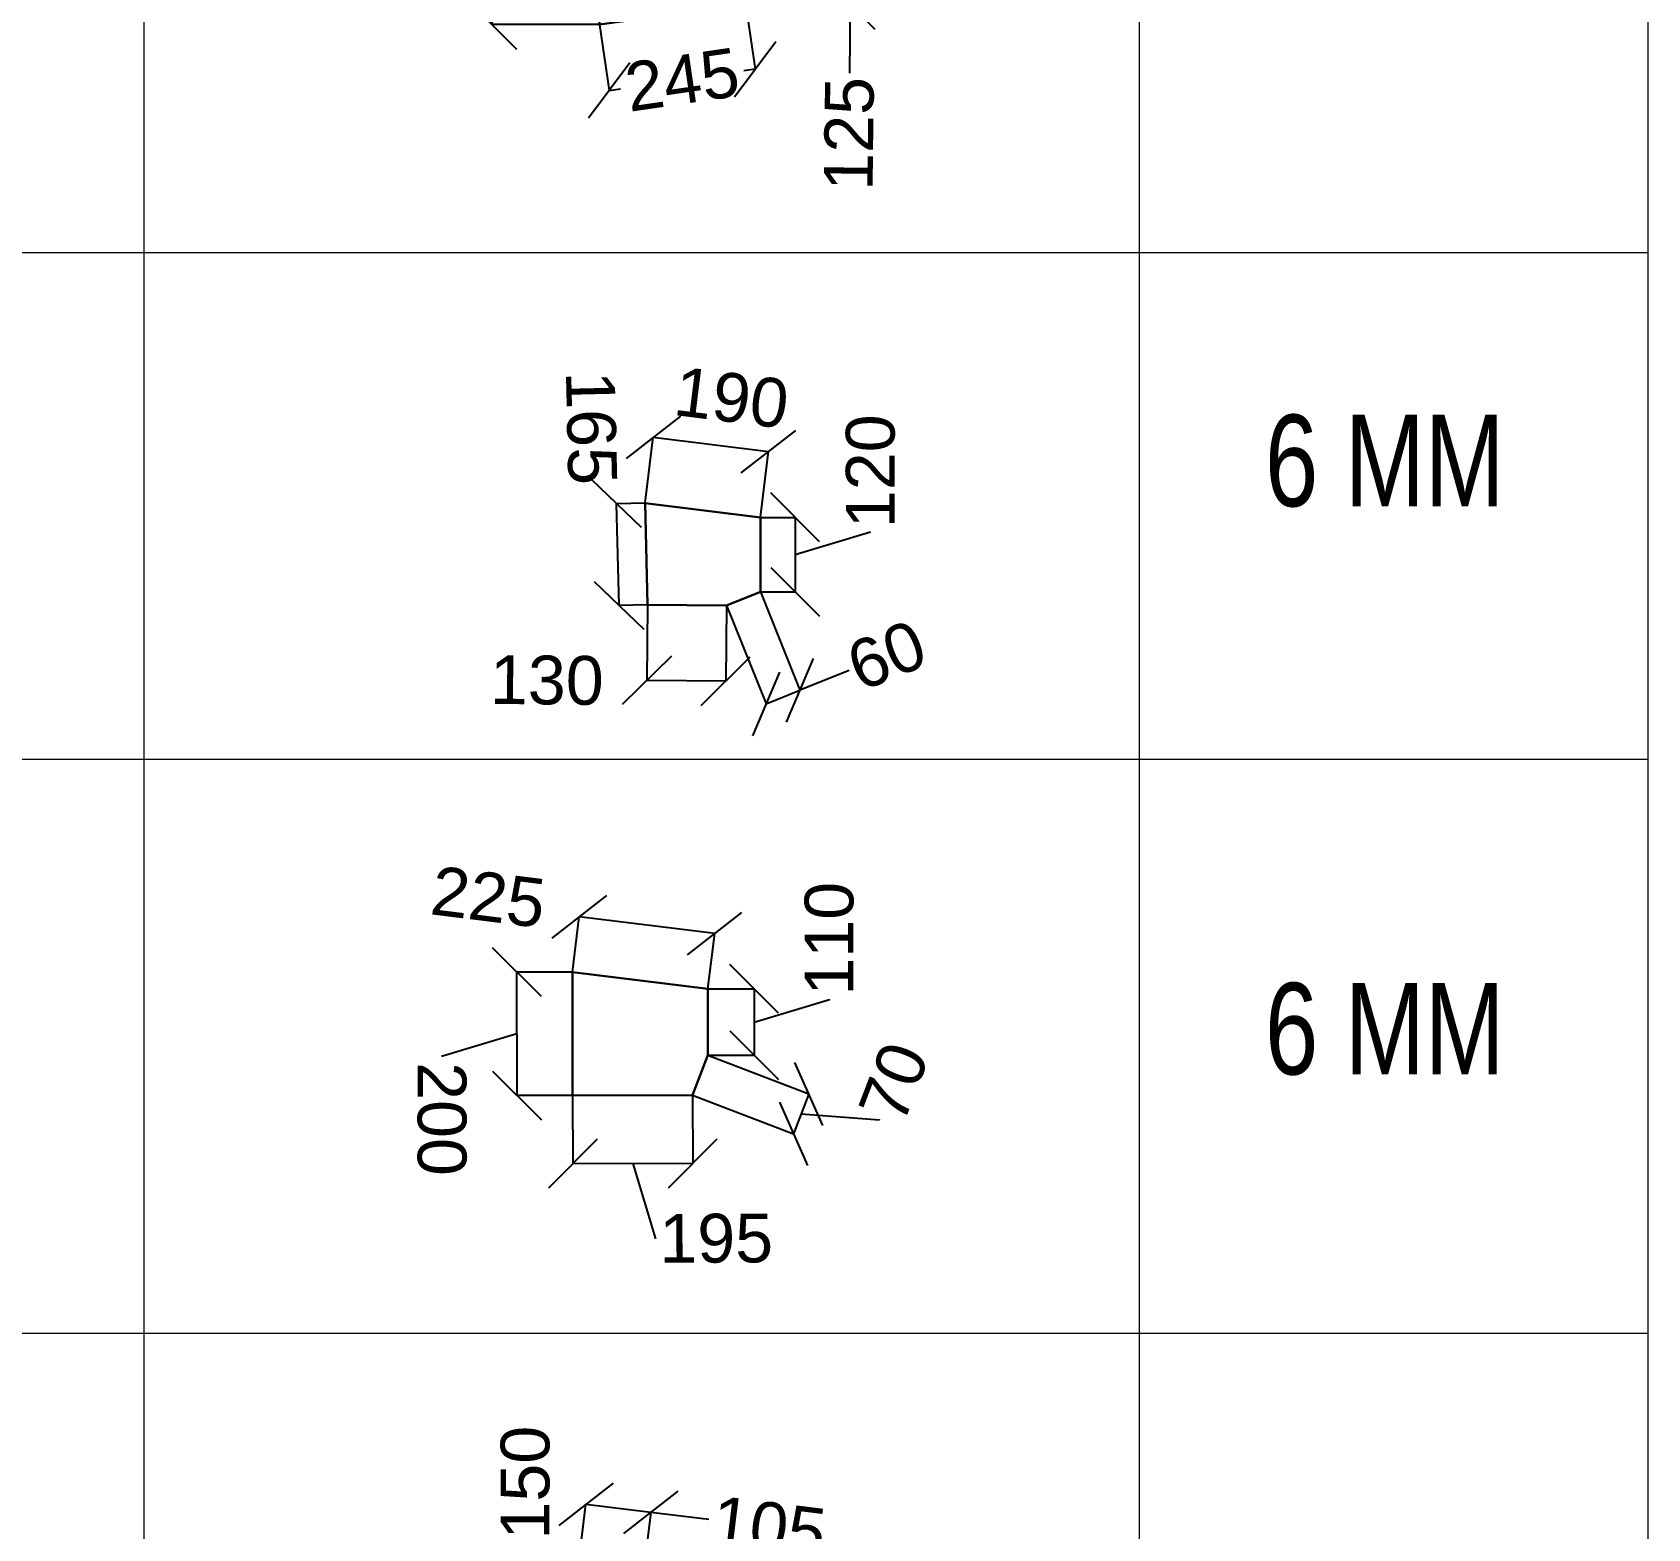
# Model space of a CAD drawing. Header units: inches. Extents: x 1789308 to 1948517, y 1504002 to 1708835.
# Drawn here: x 1877542 to 1884160, y 1661461 to 1667591 of the extents above; entities that cross this region are included whole.
import ezdxf

# ---------------------------------------------------------------- set-up
doc = ezdxf.new("R2010")
doc.units = ezdxf.units.IN
doc.header["$LTSCALE"] = 0.015
doc.header["$MEASUREMENT"] = 0
doc.header["$PDMODE"] = 34
doc.header["$PDSIZE"] = -0.1
doc.layers.add('DIM - GRID - STR', color=7, linetype='Continuous')
doc.layers.add('STR_Dimension_Pranav', color=30, linetype='Continuous')
doc.layers.add('SECTION -  LINE - STR', color=3, linetype='Continuous', lineweight=20)
doc.styles.add('ARIAL NARROW', font='ARIALN.TTF')
doc.styles.add('PRADEEP - STR', font='swissel.ttf')
doc.dimstyles.new('GRID DIM', dxfattribs={"dimtxt": 350, "dimasz": 250, "dimexe": 0.1, "dimexo": 0.1, "dimgap": 0.09, "dimtad": 0, "dimdec": 0, "dimzin": 0, "dimdsep": 46, "dimtxsty": 'PRADEEP - STR', "dimblk": 'OBLIQUE', "dimcen": 0.09, "dimclrd": 73, "dimclre": 73, "dimclrt": 256, "dimadec": 0, "dimazin": 0, "dimtfac": 1, "dimtdec": 0, "dimtofl": 0, "dimtmove": 1, "dimatfit": 3, "dimfxl": 1.25, "dimtolj": 1, "dimtzin": 0, "dimlwd": -1, "dimlwe": -1, "dimarcsym": 2})

# ---------------------------------------------------------------- blocks, each defined once
blk = doc.blocks.new('_Oblique')
at = {"color": 0, "linetype": 'ByBlock', "lineweight": -2}
blk.add_line((-0.5, -0.5), (0.5, 0.5), dxfattribs=at)
blk = doc.blocks.new('*D476')
at = {"layer": 'Defpoints', "color": 0, "transparency": 16777216}
for p in [(2364559.9, 1167912.5), (2364303.8, 1167820.7), (2364544.8, 1167790.8)]:
    blk.add_point(p, dxfattribs=at)
at = {"layer": 'DIM - GRID - STR', "color": 73, "linetype": 'ByBlock', "transparency": 16777216}
for p, q in [((2364303.8, 1167820.8), (2364318.9, 1167942.5)), ((2364318.9, 1167942.4), (2364559.9, 1167912.5)), ((2364544.8, 1167790.9), (2364559.9, 1167912.6)), ((2364646.5, 1167901.8), (2364559.9, 1167912.5))]:
    blk.add_line(p, q, dxfattribs=at)
at = {"layer": 'DIM - GRID - STR', "color": 73, "transparency": 16777216, "xscale": 80, "yscale": 80, "zscale": 80}
for p, rotation in [((2364318.9, 1167942.4), 172.9424641323399), ((2364559.9, 1167912.5), 352.9424641323399)]:
    blk.add_blockref('_Oblique', p, dxfattribs=dict(at, rotation=rotation))
at = {"layer": 'DIM - GRID - STR', "transparency": 16777216, "insert": (2364748, 1167889.3), "char_height": 80, "attachment_point": 5, "rotation": 352.9425, "style": 'PRADEEP - STR'}
blk.add_mtext('\\A1;245', dxfattribs=at)
blk = doc.blocks.new('*D477')
at = {"layer": 'Defpoints', "color": 0, "transparency": 16777216}
for p in [(2364543.3, 1167665.6), (2364303.8, 1167630.6), (2364559.1, 1167557.8)]:
    blk.add_point(p, dxfattribs=at)
at = {"layer": 'DIM - GRID - STR', "color": 73, "linetype": 'ByBlock', "transparency": 16777216}
for p, q in [((2364543.4, 1167665.5), (2364559.1, 1167557.7)), ((2364303.8, 1167630.5), (2364319.6, 1167522.6)), ((2364559.1, 1167557.8), (2364540.5, 1167555)), ((2364319.6, 1167522.7), (2364338.2, 1167525.4))]:
    blk.add_line(p, q, dxfattribs=at)
at = {"layer": 'DIM - GRID - STR', "color": 73, "transparency": 16777216, "xscale": 80, "yscale": 80, "zscale": 80}
for p, rotation in [((2364559.1, 1167557.8), 8.327973137811313), ((2364319.6, 1167522.7), 188.3279731378113)]:
    blk.add_blockref('_Oblique', p, dxfattribs=dict(at, rotation=rotation))
at = {"layer": 'DIM - GRID - STR', "transparency": 16777216, "insert": (2364439.4, 1167540.2), "char_height": 80, "attachment_point": 5, "rotation": 8.328, "style": 'PRADEEP - STR'}
blk.add_mtext('\\A1;245', dxfattribs=at)
blk = doc.blocks.new('*D490')
at = {"layer": 'Defpoints', "color": 0, "transparency": 16777216}
for p in [(241, 160.3), (239.5, 35.1), (411.7, 33.1)]:
    blk.add_point(p, dxfattribs=at)
at = {"layer": 'DIM - GRID - STR', "color": 73, "linetype": 'ByBlock', "transparency": 16777216}
for p, q in [((241.1, 160.3), (413.3, 158.3)), ((413.2, 158.3), (411.7, 33.1)), ((239.6, 35.1), (411.8, 33.1)), ((410.4, -79.6), (411.7, 33.1))]:
    blk.add_line(p, q, dxfattribs=at)
at = {"layer": 'DIM - GRID - STR', "color": 73, "transparency": 16777216, "xscale": 80, "yscale": 80, "zscale": 80}
for p, rotation in [((413.2, 158.3), 89.33776980111875), ((411.7, 33.1), 269.3377698011188)]:
    blk.add_blockref('_Oblique', p, dxfattribs=dict(at, rotation=rotation))
at = {"layer": 'DIM - GRID - STR', "transparency": 16777216, "insert": (409.3, -178.9), "char_height": 80, "attachment_point": 5, "rotation": 89.3378, "style": 'PRADEEP - STR'}
blk.add_mtext('\\A1;125', dxfattribs=at)
blk = doc.blocks.new('*D491')
at = {"layer": 'Defpoints', "color": 0, "transparency": 16777216}
for p in [(-176, 190.1), (0, 190.1), (0, 0)]:
    blk.add_point(p, dxfattribs=at)
at = {"layer": 'DIM - GRID - STR', "color": 73, "linetype": 'ByBlock', "transparency": 16777216}
for p, q in [((-0.1, 190.1), (-176.1, 190.1)), ((-176, 0), (-176, 190.1)), ((-0.1, 0), (-176.1, 0))]:
    blk.add_line(p, q, dxfattribs=at)
at = {"layer": 'DIM - GRID - STR', "color": 73, "transparency": 16777216, "xscale": 80, "yscale": 80, "zscale": 80}
for p, rotation in [((-176, 190.1), 90), ((-176, 0), 270)]:
    blk.add_blockref('_Oblique', p, dxfattribs=dict(at, rotation=rotation))
at = {"layer": 'DIM - GRID - STR', "transparency": 16777216, "insert": (-205.6, 354.9), "char_height": 80, "attachment_point": 5, "rotation": 90, "style": 'PRADEEP - STR'}
blk.add_mtext('\\A1;190', dxfattribs=at)
blk = doc.blocks.new('*D494')
at = {"layer": 'Defpoints', "color": 0, "transparency": 16777216}
for p in [(9.4, 274.2), (-3.9, 166.6), (184.9, 143.2)]:
    blk.add_point(p, dxfattribs=at)
at = {"layer": 'DIM - GRID - STR', "color": 73, "linetype": 'ByBlock', "transparency": 16777216}
for p, q in [((-3.9, 166.7), (9.4, 274.3)), ((198.2, 250.8), (9.4, 274.2)), ((184.9, 143.3), (198.2, 250.9))]:
    blk.add_line(p, q, dxfattribs=at)
at = {"layer": 'DIM - GRID - STR', "color": 73, "transparency": 16777216, "xscale": 80, "yscale": 80, "zscale": 80}
for p, rotation in [((9.4, 274.2), 172.9424641323385), ((198.2, 250.8), 352.9424641323385)]:
    blk.add_blockref('_Oblique', p, dxfattribs=dict(at, rotation=rotation))
at = {"layer": 'DIM - GRID - STR', "transparency": 16777216, "insert": (137.7, 338.9), "char_height": 80, "attachment_point": 5, "rotation": 352.9425, "style": 'PRADEEP - STR'}
blk.add_mtext('\\A1;190', dxfattribs=at)
blk = doc.blocks.new('*D493')
at = {"layer": 'Defpoints', "color": 0, "transparency": 16777216}
for p in [(184.9, 143.2), (184.9, 21.2), (242.1, 21.2)]:
    blk.add_point(p, dxfattribs=at)
at = {"layer": 'DIM - GRID - STR', "color": 73, "linetype": 'ByBlock', "transparency": 16777216}
for p, q in [((185, 143.2), (242.2, 143.2)), ((242.1, 143.2), (242.1, 21.2)), ((242.1, 82.2), (365.6, 119.3)), ((365.6, 119.3), (365.6, 119.4)), ((185, 21.2), (242.2, 21.2))]:
    blk.add_line(p, q, dxfattribs=at)
at = {"layer": 'DIM - GRID - STR', "color": 73, "transparency": 16777216, "xscale": 80, "yscale": 80, "zscale": 80}
for p, rotation in [((242.1, 143.2), 90), ((242.1, 21.2), 270)]:
    blk.add_blockref('_Oblique', p, dxfattribs=dict(at, rotation=rotation))
at = {"layer": 'DIM - GRID - STR', "transparency": 16777216, "insert": (365.6, 218.7), "char_height": 80, "attachment_point": 5, "rotation": 90, "style": 'PRADEEP - STR'}
blk.add_mtext('\\A1;120', dxfattribs=at)
blk = doc.blocks.new('*D495')
at = {"layer": 'Defpoints', "color": 0, "transparency": 16777216}
for p in [(-50.6, 165.5), (-3.9, 166.6), (0, 0)]:
    blk.add_point(p, dxfattribs=at)
at = {"layer": 'DIM - GRID - STR', "color": 73, "linetype": 'ByBlock', "transparency": 16777216}
for p, q in [((-4, 166.6), (-50.7, 165.5)), ((-46.7, -1.1), (-50.6, 165.5)), ((-0.1, 0), (-46.8, -1.1))]:
    blk.add_line(p, q, dxfattribs=at)
at = {"layer": 'DIM - GRID - STR', "color": 73, "transparency": 16777216, "xscale": 80, "yscale": 80, "zscale": 80}
for p, rotation in [((-50.6, 165.5), 91.33668504229858), ((-46.7, -1.1), 271.3366850422986)]:
    blk.add_blockref('_Oblique', p, dxfattribs=dict(at, rotation=rotation))
at = {"layer": 'DIM - GRID - STR', "transparency": 16777216, "insert": (-92.2, 289.6), "char_height": 80, "attachment_point": 5, "rotation": 271.3367, "style": 'PRADEEP - STR'}
blk.add_mtext('\\A1;165', dxfattribs=at)
blk = doc.blocks.new('*D492')
at = {"layer": 'Defpoints', "color": 0, "transparency": 16777216}
for p in [(0, 0), (129.3, -1.2), (-1.1, -124)]:
    blk.add_point(p, dxfattribs=at)
at = {"layer": 'DIM - GRID - STR', "color": 73, "linetype": 'ByBlock', "transparency": 16777216}
for p, q in [((0, -0.1), (-1.1, -124.1)), ((129.3, -1.3), (128.1, -125.3)), ((128.1, -125.2), (-1.1, -124))]:
    blk.add_line(p, q, dxfattribs=at)
at = {"layer": 'DIM - GRID - STR', "color": 73, "transparency": 16777216, "xscale": 80, "yscale": 80, "zscale": 80}
for p, rotation in [((-1.1, -124), 179.4703543828322), ((128.1, -125.2), 359.4703543828322)]:
    blk.add_blockref('_Oblique', p, dxfattribs=dict(at, rotation=rotation))
at = {"layer": 'DIM - GRID - STR', "transparency": 16777216, "insert": (-165, -123.9), "char_height": 80, "attachment_point": 5, "rotation": 359.4704, "style": 'PRADEEP - STR'}
blk.add_mtext('\\A1;130', dxfattribs=at)
blk = doc.blocks.new('*D488')
at = {"layer": 'Defpoints', "color": 0, "transparency": 16777216}
for p in [(2359543.8, 1155611.2), (2359488.2, 1155588.8), (2359608.8, 1155449.9)]:
    blk.add_point(p, dxfattribs=at)
at = {"layer": 'DIM - GRID - STR', "color": 73, "linetype": 'ByBlock', "transparency": 16777216}
for p, q in [((2359543.8, 1155611.1), (2359608.8, 1155449.8)), ((2359488.2, 1155588.7), (2359553.2, 1155427.4)), ((2359689.2, 1155482.3), (2359608.8, 1155449.9)), ((2359553.2, 1155427.5), (2359608.8, 1155449.9))]:
    blk.add_line(p, q, dxfattribs=at)
at = {"layer": 'DIM - GRID - STR', "color": 73, "transparency": 16777216, "xscale": 80, "yscale": 80, "zscale": 80}
for p, rotation in [((2359608.8, 1155449.9), 21.93528582672188), ((2359553.2, 1155427.5), 201.9352858267219)]:
    blk.add_blockref('_Oblique', p, dxfattribs=dict(at, rotation=rotation))
at = {"layer": 'DIM - GRID - STR', "transparency": 16777216, "insert": (2359750.7, 1155507), "char_height": 80, "attachment_point": 5, "rotation": 21.9353, "style": 'PRADEEP - STR'}
blk.add_mtext('\\A1;60', dxfattribs=at)
blk = doc.blocks.new('*D496')
at = {"layer": 'Defpoints', "color": 0, "transparency": 16777216}
for p in [(2361262.9, 1156484.7), (2361251.7, 1156394.2, 0), (2361473.7, 1156366.7, 0)]:
    blk.add_point(p, dxfattribs=at)
at = {"layer": 'DIM - GRID - STR', "color": 73, "linetype": 'ByBlock', "transparency": 16777216}
for p, q in [((2361251.7, 1156394.3), (2361262.9, 1156484.8)), ((2361484.9, 1156457.2), (2361262.9, 1156484.7)), ((2361473.7, 1156366.8), (2361484.9, 1156457.3))]:
    blk.add_line(p, q, dxfattribs=at)
at = {"layer": 'DIM - GRID - STR', "color": 73, "transparency": 16777216, "xscale": 80, "yscale": 80, "zscale": 80}
for p, rotation in [((2361262.9, 1156484.7), 172.9424641323702), ((2361484.9, 1156457.2), 352.9424641323703)]:
    blk.add_blockref('_Oblique', p, dxfattribs=dict(at, rotation=rotation))
at = {"layer": 'DIM - GRID - STR', "transparency": 16777216, "insert": (2361113.9, 1156516.9), "char_height": 80, "attachment_point": 5, "rotation": 352.9425, "style": 'PRADEEP - STR'}
blk.add_mtext('\\A1;225', dxfattribs=at)
blk = doc.blocks.new('*D497')
at = {"layer": 'Defpoints', "color": 0, "transparency": 16777216}
for p in [(2361473.7, 1156366.7, 0), (2361473.7, 1156258.1, 0), (2361549.5, 1156258.1)]:
    blk.add_point(p, dxfattribs=at)
at = {"layer": 'DIM - GRID - STR', "color": 73, "linetype": 'ByBlock', "transparency": 16777216}
for p, q in [((2361473.8, 1156366.7), (2361549.6, 1156366.7)), ((2361549.5, 1156366.7), (2361549.5, 1156258.1)), ((2361549.5, 1156312.4), (2361672.9, 1156349.4)), ((2361672.9, 1156349.4), (2361672.9, 1156349.6)), ((2361473.8, 1156258.1), (2361549.6, 1156258.1))]:
    blk.add_line(p, q, dxfattribs=at)
at = {"layer": 'DIM - GRID - STR', "color": 73, "transparency": 16777216, "xscale": 80, "yscale": 80, "zscale": 80}
for p, rotation in [((2361549.5, 1156366.7), 90), ((2361549.5, 1156258.1), 270)]:
    blk.add_blockref('_Oblique', p, dxfattribs=dict(at, rotation=rotation))
at = {"layer": 'DIM - GRID - STR', "transparency": 16777216, "insert": (2361672.9, 1156448.8), "char_height": 80, "attachment_point": 5, "rotation": 90, "style": 'PRADEEP - STR'}
blk.add_mtext('\\A1;110', dxfattribs=at)
blk = doc.blocks.new('*D498')
at = {"layer": 'Defpoints', "color": 0, "transparency": 16777216}
for p in [(2361160.8, 1156394.1), (2361251.7, 1156394.2, 0), (2361251.9, 1156192.2, 0)]:
    blk.add_point(p, dxfattribs=at)
at = {"layer": 'DIM - GRID - STR', "color": 73, "linetype": 'ByBlock', "transparency": 16777216}
for p, q in [((2361251.6, 1156394.2), (2361160.7, 1156394.1)), ((2361161, 1156192.1), (2361160.8, 1156394.1)), ((2361160.9, 1156293.1), (2361037.4, 1156255.9)), ((2361037.4, 1156255.9), (2361037.4, 1156255.7)), ((2361251.8, 1156192.2), (2361160.9, 1156192.1))]:
    blk.add_line(p, q, dxfattribs=at)
at = {"layer": 'DIM - GRID - STR', "color": 73, "transparency": 16777216, "xscale": 80, "yscale": 80, "zscale": 80}
for p, rotation in [((2361160.8, 1156394.1), 90.05375606639801), ((2361161, 1156192.1), 270.053756066398)]:
    blk.add_blockref('_Oblique', p, dxfattribs=dict(at, rotation=rotation))
at = {"layer": 'DIM - GRID - STR', "transparency": 16777216, "insert": (2361037.5, 1156153.5), "char_height": 80, "attachment_point": 5, "rotation": 270.0538, "style": 'PRADEEP - STR'}
blk.add_mtext('\\A1;200', dxfattribs=at)
blk = doc.blocks.new('*D499')
at = {"layer": 'Defpoints', "color": 0, "transparency": 16777216}
for p in [(2361251.9, 1156192.2, 0), (2361448.6, 1156192.8, 0), (2361448.9, 1156081)]:
    blk.add_point(p, dxfattribs=at)
at = {"layer": 'DIM - GRID - STR', "color": 73, "linetype": 'ByBlock', "transparency": 16777216}
for p, q in [((2361251.9, 1156192.1), (2361252.2, 1156080.3)), ((2361448.6, 1156192.7), (2361448.9, 1156080.9)), ((2361252.2, 1156080.4), (2361448.9, 1156081)), ((2361350.6, 1156080.7), (2361388, 1155957.4)), ((2361388, 1155957.4), (2361388.1, 1155957.4))]:
    blk.add_line(p, q, dxfattribs=at)
at = {"layer": 'DIM - GRID - STR', "color": 73, "transparency": 16777216, "xscale": 80, "yscale": 80, "zscale": 80}
for p, rotation in [((2361252.2, 1156080.4), 180.1742021350171), ((2361448.9, 1156081), 0.1742021350171687)]:
    blk.add_blockref('_Oblique', p, dxfattribs=dict(at, rotation=rotation))
at = {"layer": 'DIM - GRID - STR', "transparency": 16777216, "insert": (2361487.4, 1155957.7), "char_height": 80, "attachment_point": 5, "rotation": 0.1742, "style": 'PRADEEP - STR'}
blk.add_mtext('\\A1;195', dxfattribs=at)
blk = doc.blocks.new('*D500')
at = {"layer": 'Defpoints', "color": 0, "transparency": 16777216}
for p in [(2361473.7, 1156258.1, 0), (2361448.6, 1156192.8, 0), (2361614.1, 1156129.2)]:
    blk.add_point(p, dxfattribs=at)
at = {"layer": 'DIM - GRID - STR', "color": 73, "linetype": 'ByBlock', "transparency": 16777216}
for p, q in [((2361473.8, 1156258.1), (2361639.3, 1156194.5)), ((2361448.7, 1156192.8), (2361614.2, 1156129.2)), ((2361639.2, 1156194.5), (2361614.1, 1156129.2)), ((2361626.6, 1156161.9), (2361755.1, 1156152.2)), ((2361755.1, 1156152.2), (2361755.2, 1156152.4))]:
    blk.add_line(p, q, dxfattribs=at)
at = {"layer": 'DIM - GRID - STR', "color": 73, "transparency": 16777216, "xscale": 80, "yscale": 80, "zscale": 80}
for p, rotation in [((2361639.2, 1156194.5), 68.99269580216584), ((2361614.1, 1156129.2), 248.9926958021659)]:
    blk.add_blockref('_Oblique', p, dxfattribs=dict(at, rotation=rotation))
at = {"layer": 'DIM - GRID - STR', "transparency": 16777216, "insert": (2361778.8, 1156213.9), "char_height": 80, "attachment_point": 5, "rotation": 68.9927, "style": 'PRADEEP - STR'}
blk.add_mtext('\\A1;70', dxfattribs=at)
blk = doc.blocks.new('*D502')
at = {"layer": 'Defpoints', "color": 0, "transparency": 16777216}
for p in [(2368271.6, 1159804.9, 0), (2368359.9, 1159804.9), (2368271.1, 1159671.1, 0)]:
    blk.add_point(p, dxfattribs=at)
at = {"layer": 'DIM - GRID - STR', "color": 73, "linetype": 'ByBlock', "transparency": 16777216}
for p, q in [((2368271.7, 1159804.9), (2368360, 1159804.9)), ((2368359.9, 1159671.1), (2368359.9, 1159804.9)), ((2368271.2, 1159671.1), (2368360, 1159671.1)), ((2368359.9, 1159578.7), (2368359.9, 1159671.1))]:
    blk.add_line(p, q, dxfattribs=at)
at = {"layer": 'DIM - GRID - STR', "color": 73, "transparency": 16777216, "xscale": 80, "yscale": 80, "zscale": 80}
for p, rotation in [((2368359.9, 1159804.9), 90), ((2368359.9, 1159671.1), 270)]:
    blk.add_blockref('_Oblique', p, dxfattribs=dict(at, rotation=rotation))
at = {"layer": 'DIM - GRID - STR', "transparency": 16777216, "insert": (2368359.9, 1159479.5), "char_height": 80, "attachment_point": 5, "rotation": 90, "style": 'PRADEEP - STR'}
blk.add_mtext('\\A1;135', dxfattribs=at)
blk = doc.blocks.new('*D503')
at = {"layer": 'Defpoints', "color": 0, "transparency": 16777216}
for p in [(2368165, 1159818.1, 0), (2368081.1, 1159671.1), (2368165, 1159671.1, 0)]:
    blk.add_point(p, dxfattribs=at)
at = {"layer": 'DIM - GRID - STR', "color": 73, "linetype": 'ByBlock', "transparency": 16777216}
for p, q in [((2368164.9, 1159818.1), (2368081, 1159818.1)), ((2368081.1, 1159818.1), (2368081.1, 1159671.1)), ((2368164.9, 1159671.1), (2368081, 1159671.1))]:
    blk.add_line(p, q, dxfattribs=at)
at = {"layer": 'DIM - GRID - STR', "color": 73, "transparency": 16777216, "xscale": 80, "yscale": 80, "zscale": 80}
for p, rotation in [((2368081.1, 1159818.1), 90), ((2368081.1, 1159671.1), 270)]:
    blk.add_blockref('_Oblique', p, dxfattribs=dict(at, rotation=rotation))
at = {"layer": 'DIM - GRID - STR', "transparency": 16777216, "insert": (2368079.6, 1159965.2), "char_height": 80, "attachment_point": 5, "rotation": 90, "style": 'PRADEEP - STR'}
blk.add_mtext('\\A1;150', dxfattribs=at)
blk = doc.blocks.new('*D504')
at = {"layer": 'Defpoints', "color": 0, "transparency": 16777216}
for p in [(2368178.8, 1159929.7), (2368165, 1159818.1, 0), (2368271.6, 1159804.9, 0)]:
    blk.add_point(p, dxfattribs=at)
at = {"layer": 'DIM - GRID - STR', "color": 73, "linetype": 'ByBlock', "transparency": 16777216}
for p, q in [((2368165, 1159818.2), (2368178.8, 1159929.8)), ((2368285.4, 1159916.5), (2368178.8, 1159929.7)), ((2368271.6, 1159805), (2368285.5, 1159916.6)), ((2368380.4, 1159904.8), (2368285.4, 1159916.5))]:
    blk.add_line(p, q, dxfattribs=at)
at = {"layer": 'DIM - GRID - STR', "color": 73, "transparency": 16777216, "xscale": 80, "yscale": 80, "zscale": 80}
for p, rotation in [((2368178.8, 1159929.7), 172.9424641322914), ((2368285.4, 1159916.5), 352.9424641322914)]:
    blk.add_blockref('_Oblique', p, dxfattribs=dict(at, rotation=rotation))
at = {"layer": 'DIM - GRID - STR', "transparency": 16777216, "insert": (2368478.9, 1159892.6), "char_height": 80, "attachment_point": 5, "rotation": 352.9425, "style": 'PRADEEP - STR'}
blk.add_mtext('\\A1;105', dxfattribs=at)
blk = doc.blocks.new('*D505')
at = {"layer": 'Defpoints', "color": 0, "transparency": 16777216}
for p in [(2368165, 1159671.1, 0), (2368271.1, 1159671.1, 0), (2368165, 1159558)]:
    blk.add_point(p, dxfattribs=at)
at = {"layer": 'DIM - GRID - STR', "color": 73, "linetype": 'ByBlock', "transparency": 16777216}
for p, q in [((2368165, 1159671), (2368165, 1159557.9)), ((2368271.1, 1159671), (2368271.1, 1159557.9)), ((2368271.1, 1159558), (2368165, 1159558))]:
    blk.add_line(p, q, dxfattribs=at)
at = {"layer": 'DIM - GRID - STR', "color": 73, "transparency": 16777216, "xscale": 80, "yscale": 80, "zscale": 80, "rotation": 180}
blk.add_blockref('_Oblique', (2368165, 1159558), dxfattribs=at)
at = {"layer": 'DIM - GRID - STR', "color": 73, "transparency": 16777216, "xscale": 80, "yscale": 80, "zscale": 80}
blk.add_blockref('_Oblique', (2368271.1, 1159558), dxfattribs=at)
at = {"layer": 'DIM - GRID - STR', "transparency": 16777216, "insert": (2367993.1, 1159543.3), "char_height": 80, "attachment_point": 5, "style": 'PRADEEP - STR'}
blk.add_mtext('\\A1;105', dxfattribs=at)
blk = doc.blocks.new('A$C05777CA7')
at = {"color": 3, "lineweight": 30}
blk.add_lwpolyline([(0, 0), (0, 190.1), (78.8, 180.1), (241, 160.3), (239.5, 35.1), (36, 5.3), (0, 0)], dxfattribs=at)
at = {"layer": 'DIM - GRID - STR'}
for base, p1, p2, angle, picture, middle in [((-176, 190.1), (0, 0), (0, 190.1), 90, '*D491', (-205.6, 354.9)), ((411.7, 33.1), (241, 160.3), (239.5, 35.1), 269.3378, '*D490', (433.4, -179.2))]:
    dim = blk.add_linear_dim(base=base, p1=p1, p2=p2, angle=angle, dimstyle='GRID DIM', override={"dimtxt": 80, "dimasz": 80, "dimfxl": 0}, dxfattribs=at)
    dim.commit()
    dim.dimension.update_dxf_attribs({"geometry": picture, "text_midpoint": middle, "dimtype": 129})
dim = blk.add_linear_dim(base=(256.1, 282), p1=(0, 190.1), p2=(241, 160.3), angle=352.9425, text='245', dimstyle='GRID DIM', override={"dimtxt": 80, "dimasz": 80, "dimfxl": 0}, dxfattribs=at)
dim.commit()
dim.dimension.update_dxf_attribs({"geometry": '*D476', "text_midpoint": (445.1, 266.2), "dimtype": 129, "insert": (-2364303.8, -1167630.6)})
dim = blk.add_aligned_dim(p1=(0, 0), p2=(239.5, 35.1), distance=-109, text='245', dimstyle='GRID DIM', override={"dimtxt": 80, "dimasz": 80, "dimfxl": 0}, dxfattribs=at)
dim.commit()
dim.dimension.update_dxf_attribs({"geometry": '*D477', "text_midpoint": (135.6, -90.4), "insert": (-2364303.8, -1167630.6)})
blk = doc.blocks.new('A$C364C1F9E')
at = {"color": 3, "lineweight": 30}
blk.add_lwpolyline([(184.9, 143.2), (-3.9, 166.6), (0, 0), (129.3, -1.2), (184.9, 21.2)], close=True, dxfattribs=at)
at = {"layer": 'DIM - GRID - STR'}
dim = blk.add_aligned_dim(p1=(184.9, 143.2), p2=(-3.9, 166.6), distance=-108.4, dimstyle='GRID DIM', override={"dimtxt": 80, "dimasz": 80, "dimfxl": 0}, dxfattribs=at)
dim.commit()
dim.dimension.update_dxf_attribs({"geometry": '*D494', "text_midpoint": (137.7, 338.9)})
for base, p1, p2, angle, text, picture, middle in [((-50.6, 165.5), (0, 0), (-3.9, 166.6), 91.3367, '165', '*D495', (-92.2, 289.6)), ((-1.1, -124), (129.3, -1.2), (0, 0), 179.4704, '130', '*D492', (-165, -123.9))]:
    dim = blk.add_linear_dim(base=base, p1=p1, p2=p2, angle=angle, text=text, dimstyle='GRID DIM', override={"dimtxt": 80, "dimasz": 80, "dimfxl": 0}, dxfattribs=at)
    dim.commit()
    dim.dimension.update_dxf_attribs({"geometry": picture, "text_midpoint": middle, "dimtype": 129})
dim = blk.add_aligned_dim(p1=(184.9, 143.2), p2=(184.9, 21.2), distance=57.2, text='120', dimstyle='GRID DIM', override={"dimtxt": 80, "dimasz": 80, "dimfxl": 0}, dxfattribs=at)
dim.commit()
dim.dimension.update_dxf_attribs({"geometry": '*D493', "text_midpoint": (365.6, 119.5)})
dim = blk.add_linear_dim(base=(249.8, -140.1), p1=(129.3, -1.2), p2=(184.9, 21.2), angle=21.9353, dimstyle='GRID DIM', override={"dimtxt": 80, "dimasz": 80, "dimfxl": 0}, dxfattribs=at)
dim.commit()
dim.dimension.update_dxf_attribs({"geometry": '*D488', "text_midpoint": (393.8, -88.2), "dimtype": 129, "insert": (-2359358.9, -1155590)})
blk = doc.blocks.new('A$C38D45A2B')
at = {"color": 3, "lineweight": 30}
blk.add_lwpolyline([(221.8, 174.5), (-0.2, 202), (0, 0), (196.7, 0.6), (221.8, 65.9)], close=True, dxfattribs=at)
at = {"layer": 'DIM - GRID - STR'}
dim = blk.add_linear_dim(base=(11, 292.5, 0), p1=(221.8, 174.5), p2=(-0.2, 202), angle=172.9425, text='225', dimstyle='GRID DIM', override={"dimtxt": 80, "dimasz": 80, "dimfxl": 0}, dxfattribs=at)
dim.commit()
dim.dimension.update_dxf_attribs({"geometry": '*D496', "text_midpoint": (-137.9, 324.7, 0), "dimtype": 129, "insert": (-2361251.9, -1156192.2)})
for p1, p2, distance, text, picture, middle in [((221.8, 174.5), (221.8, 65.9), 75.8, '110', '*D497', (421, 157.5, 0)), ((0, 0), (-0.2, 202), 90.8, '200', '*D498', (-214.4, 63.4, 0)), ((0, 0), (196.7, 0.6), -111.8, '195', '*D499', (136.4, -234.8, 0))]:
    dim = blk.add_aligned_dim(p1=p1, p2=p2, distance=distance, text=text, dimstyle='GRID DIM', override={"dimtxt": 80, "dimasz": 80, "dimfxl": 0}, dxfattribs=at)
    dim.commit()
    dim.dimension.update_dxf_attribs({"geometry": picture, "text_midpoint": middle, "insert": (-2361251.9, -1156192.2)})
dim = blk.add_aligned_dim(p1=(221.8, 65.9), p2=(196.7, 0.6), distance=177.3, dimstyle='GRID DIM', override={"dimtxt": 80, "dimasz": 80, "dimfxl": 0}, dxfattribs=at)
dim.commit()
dim.dimension.update_dxf_attribs({"geometry": '*D500', "text_midpoint": (503.3, -39.7, 0), "insert": (-2361251.9, -1156192.2)})
blk = doc.blocks.new('A$C6B0E4723')
at = {"color": 3, "lineweight": 30}
blk.add_lwpolyline([(-106.6, 13.2), (-106.6, -133.7), (-0.5, -133.7), (0, 0), (-106.6, 13.2)], dxfattribs=at)
at = {"layer": 'DIM - GRID - STR'}
for base, p1, p2, angle, text, picture, middle, dimtype in [((-190.5, -133.7, 0), (-106.6, 13.2), (-106.6, -133.7), 90, '150', '*D503', (-192.1, 160.3, 0), 128), ((-92.8, 124.9, 0), (0, 0), (-106.6, 13.2), 172.9425, '105', '*D504', (207.6, 90.3, 0), 129), ((88.3, 0, 0), (-0.5, -133.7), (0, 0), 90, '135', '*D502', (157.8, -325.4, 0), 128), ((-106.6, -246.9, 0), (-0.5, -133.7), (-106.6, -133.7), 180, '105', '*D505', (-278.5, -261.6, 0), 129)]:
    dim = blk.add_linear_dim(base=base, p1=p1, p2=p2, angle=angle, text=text, dimstyle='GRID DIM', override={"dimtxt": 80, "dimasz": 80, "dimfxl": 0}, dxfattribs=at)
    dim.commit()
    dim.dimension.update_dxf_attribs({"geometry": picture, "text_midpoint": middle, "dimtype": dimtype, "insert": (-2368271.6, -1159804.9)})
blk = doc.blocks.new('A$C0FCD08BA')
at = {"layer": 'SECTION -  LINE - STR'}
for p, q in [((-4929.3, 0), (-4929.3, -16251.3)), ((-1666.7, 0), (-1666.7, -16251.3)), ((0, 0), (0, -16251.3)), ((-7544.5, -6934.1), (0, -6934.1)), ((-7477.4, -8594.8), (0, -8594.8)), ((-7477.4, -10475.9), (0, -10475.9))]:
    blk.add_line(p, q, dxfattribs=at)
at = {"layer": 'SECTION -  LINE - STR', "color": 1, "xscale": 2, "yscale": 2, "zscale": 2}
for name, p in [('A$C05777CA7', (-3436.1, -6187.5)), ('A$C364C1F9E', (-3278.5, -8088.4)), ('A$C38D45A2B', (-3524.4, -9696.2)), ('A$C6B0E4723', (-3294.8, -11286))]:
    blk.add_blockref(name, p, dxfattribs=at)
at = {"layer": 'STR_Dimension_Pranav', "color": 6, "char_height": 300, "width": 1376.383, "attachment_point": 2, "style": 'ARIAL NARROW'}
for insert in [(-861.7, -7465.8), (-861.7, -9327.5)]:
    blk.add_mtext('{\\fArial|b0|i0|c0|p34;\\W0.75;6 MM}', dxfattribs=dict(at, insert=insert))

msp = doc.modelspace()

# ---------------------------------------------------------------- block references
at = {"layer": 'SECTION -  LINE - STR', "color": 1, "xscale": 1.25, "yscale": 1.25, "zscale": 1.25}
msp.add_blockref('A$C0FCD08BA', (1884160.4, 1675356.3), dxfattribs=at)

doc.saveas('drawing.dxf')
